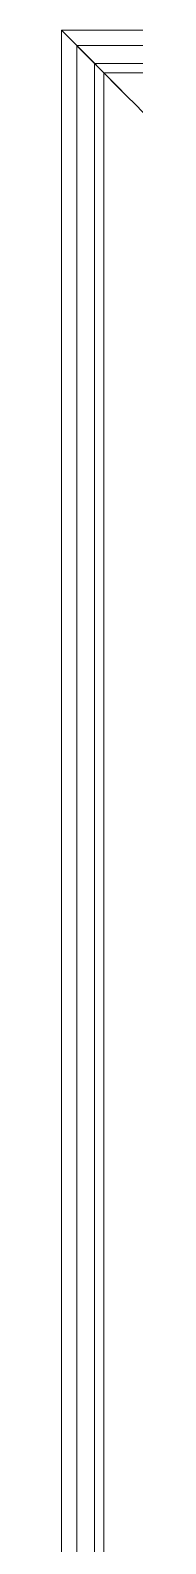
# Model space of a CAD drawing. Header units: inches. Extents: x -4218 to -1830, y 9757 to 12359.
# Drawn here: x -3411.03 to -3410.51, y 11246.18 to 11257 of the extents above; entities that cross this region are included whole.
import ezdxf

# ---------------------------------------------------------------- set-up
doc = ezdxf.new("R2010")
doc.units = ezdxf.units.IN
doc.header["$MEASUREMENT"] = 0
doc.layers.add('A-WALL-1', color=113, linetype='Continuous', lineweight=9)

# ---------------------------------------------------------------- blocks, each defined once
blk = doc.blocks.new('Basic Wall _ EXT - FIBER CEMENT - SMALL - ___-2145931-BACKGROUND - ROOF PLAN')
at = {"layer": 'A-WALL-1'}
for p, q in [((-3410.561, 11256.526), (-3411.033, 11256.998)), ((-3411.033, 11256.998), (-3410.923, 11256.889)), ((-3411.033, 11256.998), (-2077.533, 11256.998)), ((-3410.801, 11256.767), (-3410.923, 11256.889)), ((-3410.923, 11256.889), (-3410.561, 11256.526)), ((-3410.923, 11256.889), (-3410.843, 11256.808)), ((-3410.923, 11256.889), (-2077.423, 11256.889)), ((-3410.762, 11256.727), (-3410.801, 11256.767)), ((-3410.561, 11256.526), (-3410.796, 11256.762)), ((-3410.796, 11256.762), (-3410.729, 11256.695)), ((-3410.796, 11256.762), (-2077.296, 11256.762)), ((-3410.729, 11256.695), (-3410.561, 11256.526)), ((-3410.729, 11256.695), (-2077.229, 11256.695)), ((-3410.561, 11256.526), (-3410.635, 11256.601))]:
    blk.add_line(p, q, dxfattribs=at)
at = {"layer": 'A-WALL-1', "flags": 128}
for points in [[(-3410.635, 11256.601), (-3410.676, 11256.642), (-3410.719, 11256.685), (-3410.762, 11256.727)], [(-3410.521, 11256.486), (-3410.525, 11256.491), (-3410.539, 11256.504), (-3410.561, 11256.526)], [(-3410.301, 11256.266), (-3410.359, 11256.325), (-3410.413, 11256.378), (-3410.458, 11256.423), (-3410.492, 11256.458), (-3410.513, 11256.479), (-3410.521, 11256.486)]]:
    blk.add_lwpolyline(points, dxfattribs=at)
blk = doc.blocks.new('Basic Wall _ EXT - FIBER CEMENT - SMALL - ___-2145932-BACKGROUND - ROOF PLAN')
at = {"layer": 'A-WALL-1'}
for p, q in [((-3410.923, 11256.889), (-3411.033, 11256.998)), ((-3411.033, 11256.998), (-3410.561, 11256.526)), ((-3411.033, 10841.78), (-3411.033, 11256.998)), ((-3410.843, 11256.808), (-3410.923, 11256.889)), ((-3410.561, 11256.526), (-3410.923, 11256.889)), ((-3410.923, 11256.889), (-3410.801, 11256.767)), ((-3410.923, 10841.89), (-3410.923, 11256.889)), ((-3410.729, 11256.695), (-3410.796, 11256.762)), ((-3410.796, 11256.762), (-3410.561, 11256.526)), ((-3410.796, 10842.017), (-3410.796, 11256.762)), ((-3410.561, 11256.526), (-3410.729, 11256.695)), ((-3410.729, 10842.084), (-3410.729, 11256.695)), ((-3410.635, 11256.601), (-3410.561, 11256.526))]:
    blk.add_line(p, q, dxfattribs=at)
at = {"layer": 'A-WALL-1', "flags": 128}
for points in [[(-3410.801, 11256.767), (-3410.762, 11256.727), (-3410.719, 11256.685)], [(-3410.719, 11256.685), (-3410.676, 11256.642), (-3410.635, 11256.601)], [(-3410.561, 11256.526), (-3410.539, 11256.504), (-3410.525, 11256.491), (-3410.521, 11256.486)], [(-3410.521, 11256.486), (-3410.513, 11256.479), (-3410.492, 11256.458), (-3410.458, 11256.423), (-3410.413, 11256.378), (-3410.359, 11256.325), (-3410.301, 11256.266)]]:
    blk.add_lwpolyline(points, dxfattribs=at)

msp = doc.modelspace()

# ---------------------------------------------------------------- block references
at = {"layer": 'A-WALL-1'}
for name in ['Basic Wall _ EXT - FIBER CEMENT - SMALL - ___-2145931-BACKGROUND - ROOF PLAN', 'Basic Wall _ EXT - FIBER CEMENT - SMALL - ___-2145932-BACKGROUND - ROOF PLAN']:
    msp.add_blockref(name, (0, 0), dxfattribs=at)

doc.saveas('drawing.dxf')
